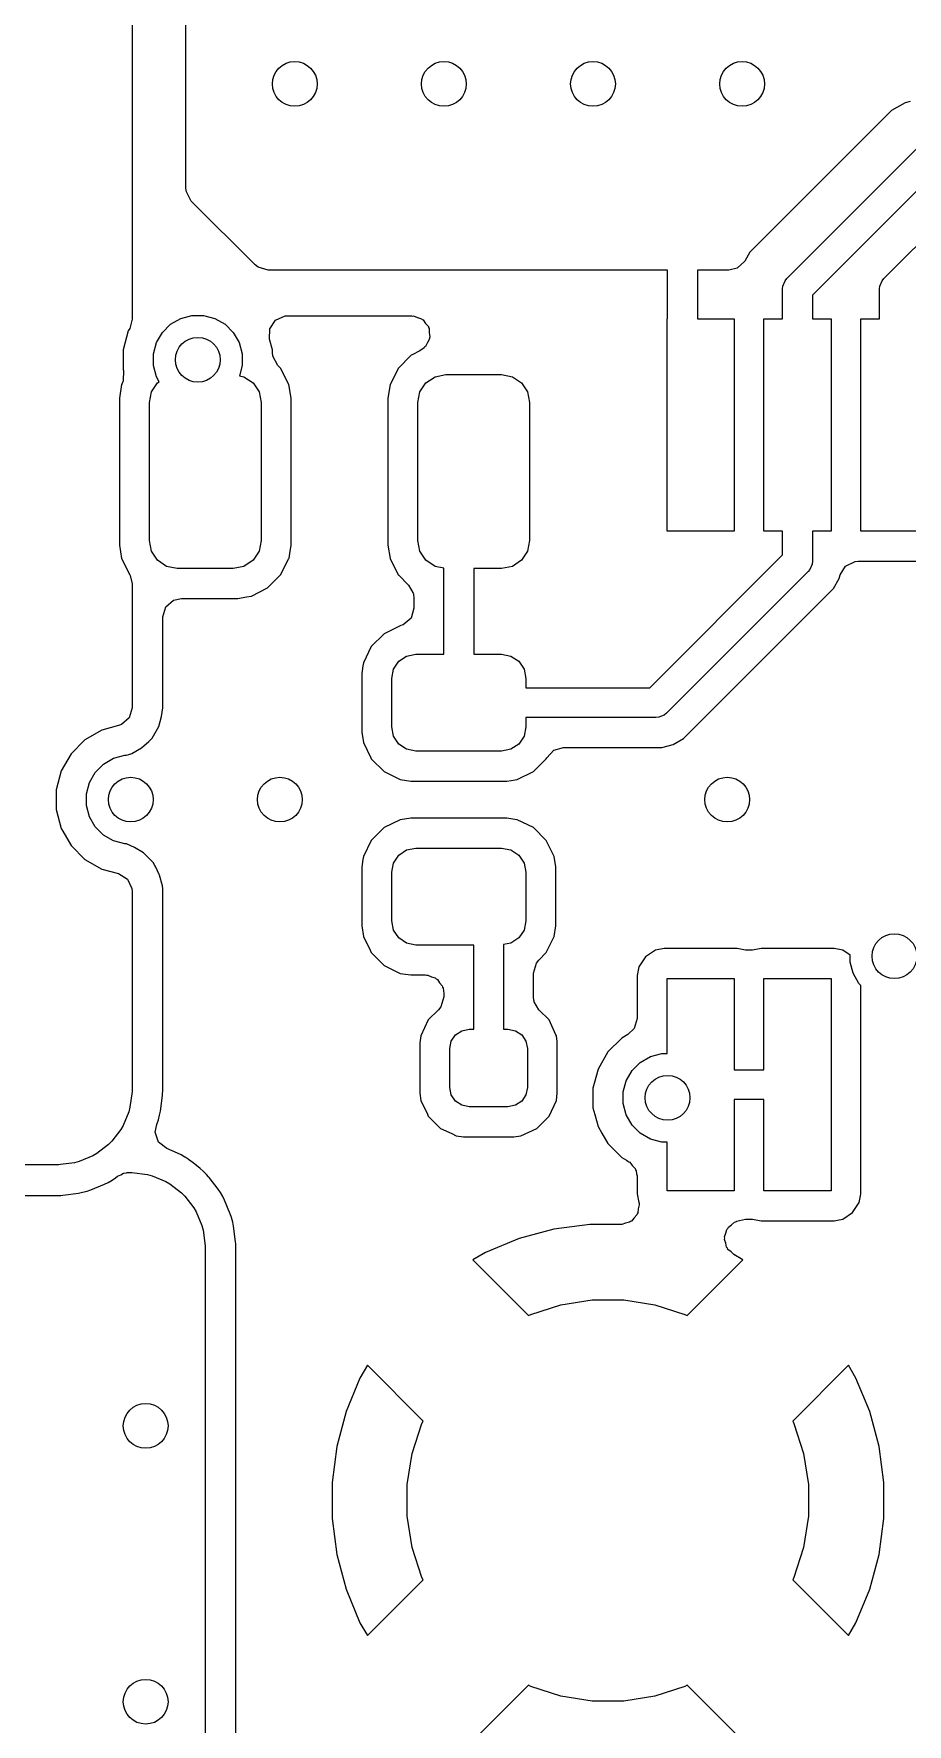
# Model space of a CAD drawing. Extents: x 2.65 to 6.49, y -4.64 to -1.62.
# Drawn here: x 4.2421 to 4.4727, y -3.0315 to -2.5852 of the extents above; entities that cross this region are included whole.
import ezdxf

# ---------------------------------------------------------------- set-up
doc = ezdxf.new("R2010")
doc.units = 0
doc.header["$MEASUREMENT"] = 0
doc.layers.add('BLACK', color=7, linetype='CONTINUOUS')

msp = doc.modelspace()

# ---------------------------------------------------------------- linework, layer by layer
at = {"layer": 'BLACK', "linetype": 'CONTINUOUS'}
for p, q in [((4.28228, -2.62593), (4.28228, -2.23183)), ((4.26811, -2.38418), (4.26811, -2.66055)), ((4.46855, -2.60549), (4.43115, -2.6429)), ((4.47215, -2.60342), (4.46855, -2.60549)), ((4.47349, -2.60306), (4.47215, -2.60342)), ((4.44098, -2.64979), (4.47545, -2.61533)), ((4.47987, -2.62205), (4.4477, -2.65421)), ((4.2824, -2.62697), (4.28228, -2.62593)), ((4.28371, -2.62938), (4.2824, -2.62697)), ((4.46657, -2.64979), (4.48817, -2.6282)), ((4.30054, -2.64621), (4.28371, -2.62938)), ((4.30135, -2.64686), (4.30054, -2.64621)), ((4.42982, -2.6452), (4.42783, -2.6471)), ((4.43115, -2.6429), (4.42982, -2.6452)), ((4.43115, -2.6429), (4.43115, -2.6429)), ((4.30399, -2.64764), (4.30135, -2.64686)), ((4.40945, -2.64764), (4.30399, -2.64764)), ((4.40945, -2.66045), (4.40945, -2.64764)), ((4.42559, -2.64764), (4.41732, -2.64764)), ((4.41732, -2.64764), (4.41732, -2.66045)), ((4.42783, -2.6471), (4.42559, -2.64764)), ((4.43991, -2.65181), (4.44049, -2.65039)), ((4.44049, -2.65039), (4.44098, -2.64979)), ((4.4655, -2.65181), (4.46608, -2.65039)), ((4.46608, -2.65039), (4.46657, -2.64979)), ((4.46608, -2.65039), (4.46608, -2.65039)), ((4.43983, -2.65258), (4.43991, -2.65181)), ((4.43983, -2.66045), (4.43983, -2.65258)), ((4.4477, -2.65421), (4.4477, -2.66045)), ((4.46542, -2.65258), (4.4655, -2.65181)), ((4.46542, -2.66045), (4.46542, -2.65258)), ((4.28091, -2.66035), (4.28389, -2.65955)), ((4.28389, -2.65955), (4.28697, -2.65955)), ((4.28697, -2.65955), (4.28995, -2.66035)), ((4.30598, -2.66078), (4.30851, -2.6597)), ((4.30851, -2.6597), (4.30909, -2.65967)), ((4.30909, -2.65967), (4.34187, -2.65967)), ((4.34187, -2.65967), (4.34211, -2.65974)), ((4.34211, -2.65974), (4.34236, -2.65969)), ((4.34236, -2.65969), (4.34342, -2.66012)), ((4.26707, -2.66365), (4.26573, -2.66867)), ((4.26746, -2.66299), (4.26707, -2.66365)), ((4.26811, -2.66055), (4.26746, -2.66299)), ((4.27452, -2.66674), (4.27606, -2.66407)), ((4.27606, -2.66407), (4.27824, -2.66189)), ((4.27824, -2.66189), (4.28091, -2.66035)), ((4.28995, -2.66035), (4.29262, -2.66189)), ((4.29262, -2.66189), (4.2948, -2.66407)), ((4.2948, -2.66407), (4.29635, -2.66674)), ((4.30437, -2.66581), (4.30444, -2.66306)), ((4.30444, -2.66306), (4.30598, -2.66078)), ((4.34342, -2.66012), (4.34451, -2.66044)), ((4.34451, -2.66044), (4.34468, -2.66063)), ((4.34468, -2.66063), (4.34491, -2.66072)), ((4.34491, -2.66072), (4.34557, -2.66166)), ((4.34557, -2.66166), (4.34631, -2.66252)), ((4.34631, -2.66252), (4.34635, -2.66277)), ((4.34635, -2.66277), (4.34649, -2.66297)), ((4.34649, -2.66297), (4.34654, -2.66411)), ((4.34654, -2.66411), (4.34671, -2.66524)), ((4.40932, -2.71656), (4.40932, -2.66045)), ((4.40932, -2.66045), (4.40945, -2.66045)), ((4.41732, -2.66045), (4.42703, -2.66045)), ((4.42703, -2.66045), (4.42703, -2.71656)), ((4.43491, -2.71656), (4.43491, -2.66045)), ((4.43491, -2.66045), (4.43983, -2.66045)), ((4.4477, -2.66045), (4.45262, -2.66045)), ((4.45262, -2.66045), (4.45262, -2.71656)), ((4.4605, -2.71656), (4.4605, -2.66045)), ((4.4605, -2.66045), (4.46542, -2.66045)), ((4.26573, -2.66867), (4.26573, -2.67385)), ((4.27372, -2.66972), (4.27452, -2.66674)), ((4.29635, -2.66674), (4.29714, -2.66972)), ((4.30514, -2.66867), (4.30437, -2.66581)), ((4.30514, -2.66931), (4.30514, -2.66867)), ((4.30514, -2.66867), (4.30514, -2.66867)), ((4.34409, -2.6689), (4.34198, -2.66997)), ((4.34523, -2.6681), (4.34409, -2.6689)), ((4.34532, -2.66793), (4.34523, -2.6681)), ((4.34556, -2.66774), (4.34532, -2.66793)), ((4.34604, -2.66671), (4.34556, -2.66774)), ((4.34661, -2.66572), (4.34604, -2.66671)), ((4.34671, -2.66524), (4.3466, -2.66547)), ((4.3466, -2.66547), (4.34661, -2.66572)), ((4.27372, -2.6728), (4.27372, -2.66972)), ((4.27452, -2.67578), (4.27372, -2.6728)), ((4.29714, -2.6728), (4.29641, -2.67552)), ((4.29714, -2.66972), (4.29714, -2.6728)), ((4.30525, -2.67035), (4.30514, -2.66931)), ((4.30657, -2.67276), (4.30525, -2.67035)), ((4.3073, -2.67349), (4.30657, -2.67276)), ((4.34179, -2.67007), (4.33837, -2.67349)), ((4.3418, -2.67007), (4.34179, -2.67007)), ((4.34198, -2.66997), (4.3418, -2.67007)), ((4.26531, -2.6778), (4.26474, -2.68138)), ((4.26543, -2.67757), (4.26531, -2.6778)), ((4.26531, -2.6778), (4.26531, -2.6778)), ((4.26573, -2.67684), (4.26543, -2.67757)), ((4.26573, -2.67385), (4.26579, -2.67409)), ((4.26579, -2.67409), (4.26573, -2.67684)), ((4.2732, -2.67975), (4.2748, -2.67736)), ((4.27526, -2.67705), (4.27452, -2.67578)), ((4.2748, -2.67736), (4.27526, -2.67705)), ((4.29641, -2.67552), (4.29761, -2.67576)), ((4.29761, -2.67576), (4.3, -2.67736)), ((4.3, -2.67736), (4.3016, -2.67975)), ((4.30949, -2.6778), (4.3073, -2.67349)), ((4.3073, -2.67349), (4.3073, -2.67349)), ((4.3073, -2.67349), (4.3073, -2.67349)), ((4.31006, -2.68138), (4.30949, -2.6778)), ((4.30949, -2.6778), (4.30949, -2.6778)), ((4.30949, -2.6778), (4.30949, -2.6778)), ((4.30949, -2.6778), (4.30949, -2.6778)), ((4.33618, -2.6778), (4.33561, -2.68138)), ((4.33837, -2.67349), (4.33618, -2.6778)), ((4.33837, -2.67349), (4.33837, -2.67349)), ((4.34407, -2.67975), (4.34567, -2.67736)), ((4.34567, -2.67736), (4.34806, -2.67576)), ((4.34806, -2.67576), (4.35089, -2.6752)), ((4.35089, -2.6752), (4.36565, -2.6752)), ((4.36565, -2.6752), (4.36847, -2.67576)), ((4.36847, -2.67576), (4.37087, -2.67736)), ((4.37087, -2.67736), (4.37247, -2.67975)), ((4.26474, -2.68138), (4.26474, -2.7202)), ((4.27264, -2.68258), (4.2732, -2.67975)), ((4.3016, -2.67975), (4.30217, -2.68258)), ((4.31006, -2.7202), (4.31006, -2.68138)), ((4.31006, -2.68138), (4.31006, -2.68138)), ((4.31006, -2.68138), (4.31006, -2.68138)), ((4.33561, -2.68138), (4.33561, -2.7202)), ((4.3435, -2.68258), (4.34407, -2.67975)), ((4.37247, -2.67975), (4.37303, -2.68258)), ((4.27264, -2.719), (4.27264, -2.68258)), ((4.30217, -2.68258), (4.30217, -2.719)), ((4.3435, -2.719), (4.3435, -2.68258)), ((4.37303, -2.68258), (4.37303, -2.719)), ((4.42703, -2.71656), (4.40932, -2.71656)), ((4.43983, -2.71656), (4.43491, -2.71656)), ((4.43983, -2.7228), (4.43983, -2.71656)), ((4.45262, -2.71656), (4.4477, -2.71656)), ((4.4477, -2.71656), (4.4477, -2.72443)), ((4.47822, -2.71656), (4.4605, -2.71656)), ((4.26474, -2.7202), (4.26531, -2.72378)), ((4.2732, -2.72182), (4.27264, -2.719)), ((4.2748, -2.72422), (4.2732, -2.72182)), ((4.3016, -2.72182), (4.3, -2.72422)), ((4.30217, -2.719), (4.3016, -2.72182)), ((4.30951, -2.72369), (4.30971, -2.72242)), ((4.30971, -2.72242), (4.31006, -2.7202)), ((4.33561, -2.7202), (4.33618, -2.72378)), ((4.34407, -2.72182), (4.3435, -2.719)), ((4.34567, -2.72422), (4.34407, -2.72182)), ((4.37247, -2.72182), (4.37087, -2.72422)), ((4.37303, -2.719), (4.37247, -2.72182)), ((4.26531, -2.72378), (4.26531, -2.72378)), ((4.26531, -2.72378), (4.26531, -2.72378)), ((4.26531, -2.72378), (4.26531, -2.72378)), ((4.26531, -2.72378), (4.26751, -2.72809)), ((4.27719, -2.72582), (4.2748, -2.72422)), ((4.28002, -2.72638), (4.27719, -2.72582)), ((4.29478, -2.72638), (4.28002, -2.72638)), ((4.29761, -2.72582), (4.29478, -2.72638)), ((4.3, -2.72422), (4.29761, -2.72582)), ((4.3073, -2.72809), (4.30949, -2.72378)), ((4.30949, -2.72378), (4.30951, -2.72369)), ((4.33618, -2.72378), (4.33618, -2.72378)), ((4.33618, -2.72378), (4.33618, -2.72378)), ((4.33618, -2.72378), (4.33618, -2.72378)), ((4.33618, -2.72378), (4.33836, -2.72807)), ((4.34806, -2.72582), (4.34567, -2.72422)), ((4.35039, -2.72628), (4.34806, -2.72582)), ((4.35039, -2.74902), (4.35039, -2.72628)), ((4.36565, -2.72638), (4.35827, -2.72638)), ((4.35827, -2.72638), (4.35827, -2.74902)), ((4.36847, -2.72582), (4.36565, -2.72638)), ((4.37087, -2.72422), (4.36847, -2.72582)), ((4.40475, -2.75787), (4.43983, -2.7228)), ((4.44704, -2.72662), (4.44655, -2.72721)), ((4.44763, -2.7252), (4.44704, -2.72662)), ((4.4477, -2.72443), (4.44763, -2.7252)), ((4.45504, -2.72807), (4.45647, -2.72572)), ((4.45647, -2.72572), (4.45895, -2.72452)), ((4.45895, -2.72452), (4.45976, -2.72445)), ((4.45976, -2.72445), (4.47899, -2.72445)), ((4.26751, -2.72809), (4.26751, -2.72809)), ((4.26751, -2.72809), (4.26758, -2.72823)), ((4.26758, -2.72823), (4.26811, -2.73044)), ((4.26811, -2.73044), (4.26811, -2.76315)), ((4.30387, -2.73151), (4.3073, -2.72809)), ((4.33836, -2.72807), (4.33837, -2.72809)), ((4.33837, -2.72809), (4.33837, -2.72809)), ((4.33837, -2.72809), (4.34107, -2.73078)), ((4.34107, -2.73078), (4.34165, -2.73184)), ((4.44655, -2.72721), (4.40917, -2.76459)), ((4.45323, -2.73169), (4.45479, -2.729)), ((4.45479, -2.729), (4.45504, -2.72807)), ((4.27698, -2.73651), (4.27905, -2.73471)), ((4.27905, -2.73471), (4.28108, -2.73427)), ((4.28108, -2.73427), (4.29599, -2.73427)), ((4.29599, -2.73427), (4.29831, -2.7339)), ((4.29599, -2.73427), (4.29599, -2.73427)), ((4.29599, -2.73427), (4.29599, -2.73427)), ((4.29831, -2.7339), (4.29956, -2.73371)), ((4.29956, -2.73371), (4.30387, -2.73151)), ((4.29956, -2.73371), (4.29956, -2.73371)), ((4.29956, -2.73371), (4.29956, -2.73371)), ((4.29956, -2.73371), (4.29956, -2.73371)), ((4.34165, -2.73184), (4.3423, -2.73286)), ((4.3423, -2.73286), (4.34234, -2.7331)), ((4.34234, -2.7331), (4.34239, -2.7332)), ((4.34239, -2.7332), (4.3425, -2.73424)), ((4.3425, -2.73424), (4.3425, -2.73681)), ((4.41585, -2.76908), (4.45323, -2.73169)), ((4.2762, -2.73915), (4.27698, -2.73651)), ((4.2762, -2.76315), (4.2762, -2.73915)), ((4.34173, -2.73945), (4.33965, -2.74125)), ((4.3425, -2.73681), (4.34173, -2.73945)), ((4.33459, -2.74362), (4.33122, -2.74699)), ((4.33888, -2.74153), (4.33459, -2.74362)), ((4.33906, -2.74147), (4.33888, -2.74153)), ((4.33965, -2.74125), (4.33906, -2.74147)), ((4.33122, -2.74699), (4.32913, -2.75128)), ((4.34056, -2.7495), (4.34301, -2.74902)), ((4.34301, -2.74902), (4.35039, -2.74902)), ((4.35827, -2.74902), (4.36565, -2.74902)), ((4.36565, -2.74902), (4.3681, -2.7495)), ((4.32901, -2.75208), (4.32872, -2.75406)), ((4.32913, -2.75128), (4.32901, -2.75208)), ((4.33661, -2.75541), (4.3371, -2.75297)), ((4.3371, -2.75297), (4.33849, -2.75089)), ((4.33849, -2.75089), (4.34056, -2.7495)), ((4.3681, -2.7495), (4.37017, -2.75089)), ((4.37017, -2.75089), (4.37156, -2.75297)), ((4.37156, -2.75297), (4.37205, -2.75541)), ((4.32872, -2.75406), (4.32872, -2.75406)), ((4.32872, -2.75406), (4.32872, -2.75406)), ((4.32872, -2.75406), (4.32872, -2.76956)), ((4.33661, -2.76821), (4.33661, -2.75541)), ((4.37205, -2.75541), (4.37205, -2.75787)), ((4.37205, -2.75787), (4.40475, -2.75787)), ((4.26734, -2.76579), (4.26526, -2.76759)), ((4.26811, -2.76315), (4.26734, -2.76579)), ((4.2751, -2.76807), (4.27587, -2.76543)), ((4.27587, -2.76543), (4.2762, -2.76315)), ((4.40638, -2.76575), (4.37205, -2.76575)), ((4.37205, -2.76575), (4.37205, -2.76821)), ((4.40715, -2.76567), (4.40638, -2.76575)), ((4.40857, -2.76508), (4.40715, -2.76567)), ((4.40917, -2.76459), (4.40857, -2.76508)), ((4.25562, -2.77163), (4.25195, -2.7753)), ((4.26011, -2.76904), (4.25562, -2.77163)), ((4.25562, -2.77163), (4.25562, -2.77163)), ((4.26449, -2.76787), (4.26011, -2.76904)), ((4.26011, -2.76904), (4.26011, -2.76904)), ((4.26011, -2.76904), (4.26011, -2.76904)), ((4.26526, -2.76759), (4.26449, -2.76787)), ((4.27263, -2.7719), (4.27334, -2.77121)), ((4.27334, -2.77121), (4.2751, -2.76807)), ((4.32872, -2.76956), (4.32913, -2.77234)), ((4.3371, -2.77066), (4.33661, -2.76821)), ((4.33849, -2.77273), (4.3371, -2.77066)), ((4.37156, -2.77066), (4.37017, -2.77273)), ((4.37205, -2.76821), (4.37156, -2.77066)), ((4.41095, -2.77284), (4.41365, -2.77128)), ((4.41365, -2.77128), (4.41585, -2.76908)), ((4.25195, -2.7753), (4.24935, -2.7798)), ((4.25195, -2.7753), (4.25195, -2.7753)), ((4.2632, -2.77649), (4.26617, -2.77569)), ((4.26617, -2.77569), (4.26654, -2.77569)), ((4.26654, -2.77569), (4.26659, -2.77568)), ((4.26659, -2.77568), (4.26723, -2.77548)), ((4.26723, -2.77548), (4.26799, -2.7752)), ((4.26799, -2.7752), (4.27055, -2.77371)), ((4.27055, -2.77371), (4.2725, -2.77202)), ((4.27055, -2.77371), (4.27055, -2.77371)), ((4.27055, -2.77371), (4.27055, -2.77371)), ((4.2725, -2.77202), (4.27263, -2.7719)), ((4.32913, -2.77234), (4.32913, -2.77234)), ((4.32913, -2.77234), (4.32913, -2.77234)), ((4.32913, -2.77234), (4.33108, -2.77633)), ((4.34056, -2.77412), (4.33849, -2.77273)), ((4.34301, -2.77461), (4.34056, -2.77412)), ((4.36565, -2.77461), (4.34301, -2.77461)), ((4.3681, -2.77412), (4.36565, -2.77461)), ((4.37017, -2.77273), (4.3681, -2.77412)), ((4.37756, -2.77638), (4.37942, -2.77435)), ((4.37942, -2.77435), (4.38195, -2.77364)), ((4.38195, -2.77364), (4.40794, -2.77364)), ((4.40794, -2.77364), (4.41095, -2.77284)), ((4.40794, -2.77364), (4.40794, -2.77364)), ((4.24935, -2.7798), (4.24801, -2.78481)), ((4.2568, -2.78288), (4.25835, -2.78021)), ((4.25835, -2.78021), (4.26053, -2.77803)), ((4.26053, -2.77803), (4.2632, -2.77649)), ((4.33108, -2.77633), (4.33122, -2.77663)), ((4.33122, -2.77663), (4.33459, -2.78)), ((4.33459, -2.78), (4.33888, -2.7821)), ((4.36978, -2.7821), (4.37407, -2.78)), ((4.37407, -2.78), (4.37567, -2.7784)), ((4.37567, -2.7784), (4.37744, -2.77663)), ((4.37744, -2.77663), (4.37756, -2.77638)), ((4.37744, -2.77663), (4.37744, -2.77663)), ((4.37744, -2.77663), (4.37744, -2.77663)), ((4.24801, -2.78481), (4.24801, -2.79)), ((4.25601, -2.78586), (4.2568, -2.78288)), ((4.33888, -2.7821), (4.33888, -2.7821)), ((4.33888, -2.7821), (4.33888, -2.7821)), ((4.33888, -2.7821), (4.34166, -2.7825)), ((4.34166, -2.7825), (4.36701, -2.7825)), ((4.36701, -2.7825), (4.36812, -2.78234)), ((4.36701, -2.7825), (4.36701, -2.7825)), ((4.36812, -2.78234), (4.36978, -2.7821)), ((4.25601, -2.78894), (4.25601, -2.78586)), ((4.2568, -2.79192), (4.25601, -2.78894)), ((4.24801, -2.79), (4.24935, -2.79501)), ((4.25835, -2.79459), (4.2568, -2.79192)), ((4.33888, -2.79271), (4.33459, -2.7948)), ((4.34166, -2.7923), (4.33888, -2.79271)), ((4.36701, -2.7923), (4.34166, -2.7923)), ((4.36909, -2.79261), (4.36701, -2.7923)), ((4.36701, -2.7923), (4.36701, -2.7923)), ((4.36978, -2.79271), (4.36909, -2.79261)), ((4.37407, -2.7948), (4.36978, -2.79271)), ((4.24935, -2.79501), (4.24975, -2.79569)), ((4.24975, -2.79569), (4.25195, -2.7995)), ((4.26053, -2.79677), (4.25835, -2.79459)), ((4.2632, -2.79831), (4.26053, -2.79677)), ((4.26617, -2.79911), (4.2632, -2.79831)), ((4.33122, -2.79818), (4.32913, -2.80246)), ((4.33459, -2.7948), (4.33122, -2.79818)), ((4.37744, -2.79818), (4.37407, -2.7948)), ((4.37954, -2.80246), (4.37744, -2.79818)), ((4.37744, -2.79818), (4.37744, -2.79818)), ((4.37744, -2.79818), (4.37744, -2.79818)), ((4.25195, -2.7995), (4.25562, -2.80317)), ((4.26655, -2.79911), (4.26617, -2.79911)), ((4.26659, -2.79912), (4.26655, -2.79911)), ((4.2687, -2.80003), (4.26659, -2.79912)), ((4.26659, -2.79912), (4.26659, -2.79912)), ((4.27105, -2.80146), (4.2687, -2.80003)), ((4.2687, -2.80003), (4.2687, -2.80003)), ((4.27363, -2.80397), (4.27105, -2.80146)), ((4.27105, -2.80146), (4.27105, -2.80146)), ((4.32913, -2.80246), (4.32901, -2.80323)), ((4.3371, -2.80415), (4.33849, -2.80207)), ((4.33849, -2.80207), (4.34056, -2.80068)), ((4.34056, -2.80068), (4.34301, -2.8002)), ((4.34301, -2.8002), (4.36565, -2.8002)), ((4.36565, -2.8002), (4.3681, -2.80068)), ((4.3681, -2.80068), (4.37017, -2.80207)), ((4.37017, -2.80207), (4.37156, -2.80415)), ((4.37993, -2.80516), (4.37954, -2.80246)), ((4.37954, -2.80246), (4.37954, -2.80246)), ((4.25562, -2.80317), (4.26011, -2.80576)), ((4.26011, -2.80576), (4.26449, -2.80694)), ((4.26449, -2.80694), (4.26684, -2.80837)), ((4.27412, -2.80483), (4.27363, -2.80397)), ((4.27363, -2.80397), (4.27363, -2.80397)), ((4.27431, -2.80524), (4.27412, -2.80483)), ((4.27412, -2.80483), (4.27412, -2.80483)), ((4.27526, -2.80719), (4.27431, -2.80524)), ((4.27532, -2.80731), (4.27526, -2.80719)), ((4.27526, -2.80719), (4.27526, -2.80719)), ((4.27611, -2.81017), (4.27532, -2.80731)), ((4.32901, -2.80323), (4.32872, -2.80524)), ((4.32872, -2.80524), (4.32872, -2.80524)), ((4.32872, -2.80524), (4.32872, -2.82075)), ((4.32872, -2.80524), (4.32872, -2.80524)), ((4.33661, -2.80659), (4.3371, -2.80415)), ((4.33661, -2.81939), (4.33661, -2.80659)), ((4.37156, -2.80415), (4.37205, -2.80659)), ((4.37205, -2.80659), (4.37205, -2.81939)), ((4.37994, -2.80524), (4.37993, -2.80516)), ((4.37994, -2.82075), (4.37994, -2.80524)), ((4.26684, -2.80837), (4.26804, -2.81084)), ((4.26804, -2.81084), (4.26811, -2.81165)), ((4.26811, -2.81165), (4.26811, -2.86385)), ((4.27617, -2.81098), (4.27611, -2.81017)), ((4.27618, -2.81119), (4.27617, -2.81098)), ((4.2762, -2.81156), (4.27618, -2.81119)), ((4.2762, -2.81165), (4.2762, -2.81156)), ((4.2762, -2.86385), (4.2762, -2.81165)), ((4.3371, -2.82184), (4.33661, -2.81939)), ((4.37205, -2.81939), (4.37156, -2.82184)), ((4.32872, -2.82075), (4.32913, -2.82352)), ((4.32913, -2.82352), (4.32913, -2.82352)), ((4.32913, -2.82352), (4.32913, -2.82352)), ((4.32913, -2.82352), (4.33091, -2.82717)), ((4.33849, -2.82391), (4.3371, -2.82184)), ((4.34056, -2.8253), (4.33849, -2.82391)), ((4.37017, -2.82391), (4.3681, -2.8253)), ((4.37156, -2.82184), (4.37017, -2.82391)), ((4.37744, -2.82781), (4.37954, -2.82352)), ((4.37954, -2.82352), (4.37994, -2.82075)), ((4.33091, -2.82717), (4.33122, -2.82781)), ((4.33122, -2.82781), (4.33459, -2.83118)), ((4.34301, -2.82579), (4.34056, -2.8253)), ((4.35827, -2.82579), (4.34301, -2.82579)), ((4.35827, -2.84803), (4.35827, -2.82579)), ((4.3681, -2.8253), (4.36614, -2.82569)), ((4.36614, -2.82569), (4.36614, -2.84803)), ((4.37547, -2.82978), (4.37744, -2.82781)), ((4.37744, -2.82781), (4.37744, -2.82781)), ((4.40363, -2.82893), (4.40188, -2.83155)), ((4.40624, -2.82719), (4.40363, -2.82893)), ((4.40854, -2.82673), (4.40624, -2.82719)), ((4.40624, -2.82719), (4.40624, -2.82719)), ((4.42781, -2.82673), (4.40854, -2.82673)), ((4.40854, -2.82673), (4.40854, -2.82673)), ((4.43002, -2.82717), (4.42781, -2.82673)), ((4.43192, -2.82717), (4.43002, -2.82717)), ((4.43413, -2.82673), (4.43192, -2.82717)), ((4.4534, -2.82673), (4.43413, -2.82673)), ((4.4557, -2.82719), (4.4534, -2.82673)), ((4.4534, -2.82673), (4.4534, -2.82673)), ((4.45765, -2.82849), (4.4557, -2.82719)), ((4.4557, -2.82719), (4.4557, -2.82719)), ((4.45765, -2.83028), (4.45765, -2.82849)), ((4.33459, -2.83118), (4.33888, -2.83328)), ((4.33888, -2.83328), (4.33888, -2.83328)), ((4.33888, -2.83328), (4.33888, -2.83328)), ((4.33888, -2.83328), (4.34166, -2.83368)), ((4.34166, -2.83368), (4.34549, -2.83368)), ((4.34549, -2.83368), (4.34583, -2.83378)), ((4.34583, -2.83378), (4.34619, -2.83373)), ((4.34619, -2.83373), (4.34713, -2.83416)), ((4.37404, -2.83324), (4.37481, -2.8306)), ((4.37404, -2.83944), (4.37404, -2.83324)), ((4.37481, -2.8306), (4.37547, -2.82978)), ((4.40188, -2.83155), (4.40142, -2.83385)), ((4.40142, -2.83385), (4.40142, -2.8452)), ((4.40188, -2.83155), (4.40188, -2.83155)), ((4.45845, -2.83326), (4.45765, -2.83028)), ((4.45999, -2.83593), (4.45845, -2.83326)), ((4.34713, -2.83416), (4.34813, -2.83446)), ((4.34813, -2.83446), (4.34836, -2.83473)), ((4.34836, -2.83473), (4.34869, -2.83487)), ((4.34869, -2.83487), (4.34925, -2.83575)), ((4.34925, -2.83575), (4.34993, -2.83653)), ((4.34993, -2.83653), (4.35002, -2.83695)), ((4.35002, -2.83695), (4.35018, -2.83719)), ((4.35018, -2.83719), (4.35037, -2.83856)), ((4.35037, -2.83856), (4.35037, -2.83944)), ((4.40932, -2.85443), (4.40932, -2.83463)), ((4.40932, -2.83463), (4.42703, -2.83463)), ((4.42703, -2.83463), (4.42703, -2.85874)), ((4.43491, -2.85874), (4.43491, -2.83463)), ((4.43491, -2.83463), (4.45262, -2.83463)), ((4.45262, -2.83463), (4.45262, -2.89073)), ((4.4605, -2.83644), (4.45999, -2.83593)), ((4.4605, -2.89073), (4.4605, -2.83644)), ((4.34894, -2.84289), (4.34626, -2.84557)), ((4.3496, -2.84208), (4.34894, -2.84289)), ((4.35037, -2.83944), (4.3496, -2.84208)), ((4.37415, -2.84048), (4.37404, -2.83944)), ((4.3742, -2.84057), (4.37415, -2.84048)), ((4.37423, -2.84081), (4.3742, -2.84057)), ((4.37489, -2.84183), (4.37423, -2.84081)), ((4.37547, -2.84289), (4.37489, -2.84183)), ((4.37815, -2.84557), (4.37547, -2.84289)), ((4.34626, -2.84557), (4.34432, -2.84973)), ((4.37997, -2.84947), (4.37815, -2.84557)), ((4.40142, -2.8452), (4.40065, -2.84784)), ((4.34432, -2.84973), (4.34407, -2.85163)), ((4.34407, -2.85163), (4.34407, -2.86491)), ((4.34432, -2.84973), (4.34432, -2.84973)), ((4.35197, -2.85315), (4.35236, -2.85119)), ((4.35236, -2.85119), (4.35347, -2.84953)), ((4.35347, -2.84953), (4.35513, -2.84842)), ((4.35513, -2.84842), (4.35709, -2.84803)), ((4.35709, -2.84803), (4.35827, -2.84803)), ((4.36614, -2.84803), (4.36732, -2.84803)), ((4.36732, -2.84803), (4.36928, -2.84842)), ((4.36928, -2.84842), (4.37094, -2.84953)), ((4.37094, -2.84953), (4.37205, -2.85119)), ((4.37205, -2.85119), (4.37244, -2.85315)), ((4.38009, -2.84973), (4.37997, -2.84947)), ((4.38029, -2.85128), (4.38009, -2.84973)), ((4.38009, -2.84973), (4.38009, -2.84973)), ((4.38033, -2.85163), (4.38029, -2.85128)), ((4.38033, -2.86491), (4.38033, -2.85163)), ((4.39735, -2.85037), (4.39368, -2.85404)), ((4.39898, -2.84943), (4.39735, -2.85037)), ((4.39735, -2.85037), (4.39735, -2.85037)), ((4.40065, -2.84784), (4.39898, -2.84943)), ((4.35197, -2.86339), (4.35197, -2.85315)), ((4.37244, -2.85315), (4.37244, -2.86339)), ((4.39368, -2.85404), (4.39109, -2.85854)), ((4.39368, -2.85404), (4.39368, -2.85404)), ((4.40226, -2.85677), (4.40493, -2.85523)), ((4.40493, -2.85523), (4.40791, -2.85443)), ((4.40791, -2.85443), (4.40932, -2.85443)), ((4.39109, -2.85854), (4.39006, -2.86236)), ((4.39854, -2.86162), (4.40008, -2.85895)), ((4.40008, -2.85895), (4.40226, -2.85677)), ((4.42703, -2.85874), (4.43491, -2.85874)), ((4.26807, -2.86449), (4.26752, -2.86863)), ((4.26811, -2.86385), (4.26807, -2.86449)), ((4.27609, -2.86555), (4.27614, -2.86502)), ((4.27614, -2.86502), (4.27618, -2.86438)), ((4.27618, -2.86438), (4.2762, -2.86385)), ((4.34407, -2.86491), (4.34432, -2.86681)), ((4.35236, -2.86534), (4.35197, -2.86339)), ((4.35347, -2.867), (4.35236, -2.86534)), ((4.37205, -2.86534), (4.37094, -2.867)), ((4.37244, -2.86339), (4.37205, -2.86534)), ((4.38009, -2.86681), (4.38033, -2.86491)), ((4.39006, -2.86236), (4.38974, -2.86355)), ((4.38974, -2.86355), (4.38974, -2.86874)), ((4.39006, -2.86236), (4.39006, -2.86236)), ((4.39774, -2.8646), (4.39854, -2.86162)), ((4.39774, -2.86768), (4.39774, -2.8646)), ((4.26752, -2.86863), (4.26719, -2.86986)), ((4.27534, -2.87072), (4.27554, -2.86969)), ((4.27554, -2.86969), (4.27609, -2.86555)), ((4.34432, -2.86681), (4.34432, -2.86681)), ((4.34432, -2.86681), (4.34604, -2.87048)), ((4.35513, -2.86811), (4.35347, -2.867)), ((4.35709, -2.8685), (4.35513, -2.86811)), ((4.36732, -2.8685), (4.35709, -2.8685)), ((4.36928, -2.86811), (4.36732, -2.8685)), ((4.37094, -2.867), (4.36928, -2.86811)), ((4.37815, -2.87096), (4.38009, -2.86681)), ((4.38974, -2.86874), (4.39023, -2.87054)), ((4.39854, -2.87066), (4.39774, -2.86768)), ((4.43491, -2.86661), (4.42703, -2.86661)), ((4.42703, -2.86661), (4.42703, -2.89073)), ((4.43491, -2.89073), (4.43491, -2.86661)), ((4.26572, -2.87342), (4.26508, -2.87453)), ((4.26719, -2.86986), (4.26572, -2.87342)), ((4.27421, -2.87523), (4.27457, -2.87319)), ((4.27457, -2.87319), (4.27467, -2.87296)), ((4.27467, -2.87296), (4.27501, -2.87196)), ((4.27501, -2.87196), (4.27534, -2.87072)), ((4.34604, -2.87048), (4.34626, -2.87096)), ((4.34626, -2.87096), (4.34951, -2.87421)), ((4.34951, -2.87421), (4.35248, -2.8756)), ((4.37074, -2.87615), (4.3749, -2.87421)), ((4.3749, -2.87421), (4.37815, -2.87096)), ((4.39023, -2.87054), (4.39109, -2.87375)), ((4.39109, -2.87375), (4.3921, -2.8755)), ((4.40008, -2.87333), (4.39854, -2.87066)), ((4.40226, -2.87551), (4.40008, -2.87333)), ((4.26183, -2.87848), (4.25878, -2.88083)), ((4.26274, -2.87758), (4.26183, -2.87848)), ((4.26508, -2.87453), (4.26274, -2.87758)), ((4.27507, -2.87784), (4.27421, -2.87523)), ((4.27722, -2.87956), (4.27507, -2.87784)), ((4.35248, -2.8756), (4.35367, -2.87615)), ((4.35367, -2.87615), (4.35367, -2.87615)), ((4.35367, -2.87615), (4.35556, -2.8764)), ((4.35556, -2.8764), (4.35556, -2.8764)), ((4.35556, -2.8764), (4.36885, -2.8764)), ((4.36885, -2.8764), (4.37074, -2.87615)), ((4.3921, -2.8755), (4.39368, -2.87824)), ((4.39368, -2.87824), (4.39735, -2.88191)), ((4.40493, -2.87705), (4.40226, -2.87551)), ((4.40791, -2.87785), (4.40493, -2.87705)), ((4.40932, -2.87785), (4.40791, -2.87785)), ((4.40932, -2.89073), (4.40932, -2.87785)), ((4.25411, -2.88294), (4.25288, -2.88327)), ((4.25767, -2.88147), (4.25411, -2.88294)), ((4.25878, -2.88083), (4.25767, -2.88147)), ((4.28006, -2.88074), (4.27722, -2.87956)), ((4.28101, -2.88121), (4.28006, -2.88074)), ((4.28006, -2.88074), (4.28006, -2.88074)), ((4.28203, -2.8818), (4.28101, -2.88121)), ((4.28211, -2.88185), (4.28203, -2.8818)), ((4.28288, -2.88236), (4.28211, -2.88185)), ((4.28299, -2.88244), (4.28288, -2.88236)), ((4.28416, -2.88333), (4.28299, -2.88244)), ((4.39735, -2.88191), (4.3986, -2.88263)), ((4.3986, -2.88263), (4.39898, -2.88285)), ((4.39898, -2.88285), (4.39919, -2.88307)), ((4.39919, -2.88307), (4.39947, -2.88317)), ((4.39947, -2.88317), (4.40013, -2.88405)), ((4.24811, -2.88386), (4.17355, -2.88386)), ((4.24874, -2.88382), (4.24811, -2.88386)), ((4.24919, -2.88376), (4.24874, -2.88382)), ((4.25288, -2.88327), (4.24919, -2.88376)), ((4.26282, -2.88784), (4.2637, -2.88725)), ((4.2637, -2.88725), (4.26424, -2.88684)), ((4.26424, -2.88684), (4.26508, -2.88651)), ((4.26508, -2.88651), (4.26584, -2.88602)), ((4.26584, -2.88602), (4.26664, -2.88591)), ((4.26664, -2.88591), (4.26681, -2.88584)), ((4.26681, -2.88584), (4.26721, -2.88583)), ((4.26721, -2.88583), (4.2674, -2.88583)), ((4.2674, -2.88583), (4.26803, -2.88587)), ((4.26803, -2.88587), (4.27217, -2.88641)), ((4.27217, -2.88641), (4.27341, -2.88674)), ((4.27341, -2.88674), (4.27697, -2.88822)), ((4.28605, -2.88478), (4.28416, -2.88333)), ((4.28685, -2.88548), (4.28605, -2.88478)), ((4.28605, -2.88478), (4.28605, -2.88478)), ((4.28605, -2.88478), (4.28605, -2.88478)), ((4.28775, -2.88638), (4.28685, -2.88548)), ((4.28685, -2.88548), (4.28685, -2.88548)), ((4.28829, -2.887), (4.28775, -2.88638)), ((4.28775, -2.88638), (4.28775, -2.88638)), ((4.28845, -2.88718), (4.28829, -2.887)), ((4.29079, -2.89023), (4.28845, -2.88718)), ((4.40013, -2.88405), (4.40088, -2.88484)), ((4.40088, -2.88484), (4.40098, -2.88519)), ((4.40098, -2.88519), (4.40112, -2.88538)), ((4.40112, -2.88538), (4.40127, -2.88623)), ((4.40127, -2.88623), (4.40141, -2.88673)), ((4.40141, -2.88673), (4.40142, -2.88691)), ((4.40142, -2.88691), (4.40142, -2.89151)), ((4.17355, -2.89195), (4.2481, -2.89195)), ((4.2481, -2.89195), (4.24811, -2.89195)), ((4.24811, -2.89195), (4.24863, -2.89193)), ((4.24863, -2.89193), (4.24927, -2.89189)), ((4.24927, -2.89189), (4.2498, -2.89184)), ((4.2498, -2.89184), (4.25394, -2.89129)), ((4.25394, -2.89129), (4.25498, -2.89109)), ((4.25498, -2.89109), (4.25621, -2.89076)), ((4.25621, -2.89076), (4.25721, -2.89042)), ((4.25721, -2.89042), (4.26077, -2.88894)), ((4.26077, -2.88894), (4.26172, -2.88847)), ((4.26172, -2.88847), (4.26282, -2.88784)), ((4.27697, -2.88822), (4.27807, -2.88886)), ((4.27807, -2.88886), (4.28113, -2.8912)), ((4.28113, -2.8912), (4.28203, -2.8921)), ((4.28203, -2.8921), (4.28437, -2.89516)), ((4.29138, -2.89111), (4.29079, -2.89023)), ((4.29202, -2.89222), (4.29138, -2.89111)), ((4.40142, -2.89151), (4.40188, -2.89381)), ((4.42703, -2.89073), (4.40932, -2.89073)), ((4.45262, -2.89073), (4.43491, -2.89073)), ((4.46006, -2.89381), (4.46042, -2.892)), ((4.46042, -2.892), (4.46052, -2.89151)), ((4.46052, -2.89073), (4.4605, -2.89073)), ((4.46052, -2.89151), (4.46052, -2.89073)), ((4.28437, -2.89516), (4.28501, -2.89626)), ((4.28501, -2.89626), (4.28648, -2.89982)), ((4.29248, -2.89317), (4.29202, -2.89222)), ((4.29202, -2.89222), (4.29202, -2.89222)), ((4.29202, -2.89222), (4.29202, -2.89222)), ((4.2939, -2.89658), (4.29248, -2.89317)), ((4.29248, -2.89317), (4.29248, -2.89317)), ((4.29396, -2.89673), (4.2939, -2.89658)), ((4.40163, -2.89651), (4.40144, -2.89676)), ((4.40173, -2.89543), (4.40163, -2.89651)), ((4.40196, -2.89438), (4.40173, -2.89543)), ((4.40188, -2.89381), (4.40192, -2.89386)), ((4.40192, -2.89386), (4.40196, -2.89438)), ((4.4557, -2.89816), (4.45832, -2.89642)), ((4.45832, -2.89642), (4.46006, -2.89381)), ((4.46006, -2.89381), (4.46006, -2.89381)), ((4.46006, -2.89381), (4.46006, -2.89381)), ((4.28648, -2.89982), (4.28681, -2.90105)), ((4.28681, -2.90105), (4.28736, -2.90519)), ((4.2943, -2.89773), (4.29396, -2.89673)), ((4.29463, -2.89896), (4.2943, -2.89773)), ((4.29484, -2.9), (4.29463, -2.89896)), ((4.29538, -2.90414), (4.29484, -2.9)), ((4.37946, -2.90085), (4.37024, -2.90332)), ((4.38893, -2.89961), (4.37946, -2.90085)), ((4.39709, -2.89961), (4.38893, -2.89961)), ((4.38893, -2.89961), (4.38893, -2.89961)), ((4.39735, -2.8996), (4.39709, -2.89961)), ((4.39837, -2.89924), (4.39735, -2.8996)), ((4.39942, -2.89901), (4.39837, -2.89924)), ((4.39965, -2.89879), (4.39942, -2.89901)), ((4.39994, -2.89868), (4.39965, -2.89879)), ((4.40061, -2.89783), (4.39994, -2.89868)), ((4.40137, -2.89707), (4.40061, -2.89783)), ((4.40144, -2.89676), (4.40137, -2.89707)), ((4.42488, -2.90187), (4.42512, -2.90088)), ((4.42512, -2.90088), (4.42539, -2.90062)), ((4.42539, -2.90062), (4.42553, -2.90027)), ((4.42553, -2.90027), (4.42636, -2.89968)), ((4.42636, -2.89968), (4.4271, -2.89897)), ((4.4271, -2.89897), (4.42762, -2.89878)), ((4.42762, -2.89878), (4.42777, -2.89868)), ((4.42777, -2.89868), (4.42841, -2.8985)), ((4.42841, -2.8985), (4.43002, -2.89818)), ((4.43002, -2.89818), (4.43192, -2.89818)), ((4.43192, -2.89818), (4.43413, -2.89862)), ((4.43413, -2.89862), (4.43413, -2.89862)), ((4.43413, -2.89862), (4.4534, -2.89862)), ((4.4534, -2.89862), (4.45429, -2.89845)), ((4.4534, -2.89862), (4.4534, -2.89862)), ((4.45429, -2.89845), (4.4557, -2.89816)), ((4.4557, -2.89816), (4.4557, -2.89816)), ((4.4557, -2.89816), (4.4557, -2.89816)), ((4.28736, -2.90519), (4.2874, -2.90583)), ((4.29543, -2.90467), (4.29538, -2.90414)), ((4.29547, -2.9053), (4.29543, -2.90467)), ((4.29549, -2.90582), (4.29547, -2.9053)), ((4.37024, -2.90332), (4.36142, -2.90698)), ((4.42449, -2.90355), (4.42457, -2.90319)), ((4.42483, -2.90452), (4.42449, -2.90355)), ((4.4245, -2.90283), (4.42488, -2.90187)), ((4.42457, -2.90319), (4.4245, -2.90283)), ((4.42502, -2.90553), (4.42483, -2.90452)), ((4.42528, -2.9058), (4.42502, -2.90553)), ((4.2874, -2.90583), (4.2874, -3.10598)), ((4.29549, -2.90583), (4.29549, -2.90582)), ((4.29549, -3.05351), (4.29549, -2.90583)), ((4.36142, -2.90698), (4.35803, -2.90893)), ((4.35803, -2.90893), (4.37275, -2.92365)), ((4.36142, -2.90698), (4.36142, -2.90698)), ((4.41465, -2.92365), (4.42937, -2.90893)), ((4.4254, -2.90615), (4.42528, -2.9058)), ((4.42621, -2.90678), (4.4254, -2.90615)), ((4.42692, -2.90752), (4.42621, -2.90678)), ((4.42937, -2.90893), (4.42692, -2.90752)), ((4.37275, -2.92365), (4.37336, -2.92334)), ((4.37336, -2.92334), (4.38129, -2.92076)), ((4.38129, -2.92076), (4.38953, -2.91946)), ((4.38953, -2.91946), (4.39787, -2.91946)), ((4.39787, -2.91946), (4.40611, -2.92076)), ((4.40611, -2.92076), (4.41404, -2.92334)), ((4.41404, -2.92334), (4.41465, -2.92365)), ((4.33019, -2.93677), (4.32824, -2.94016)), ((4.34491, -2.95149), (4.33019, -2.93677)), ((4.45721, -2.93677), (4.44249, -2.95149)), ((4.45916, -2.94016), (4.45721, -2.93677)), ((4.32824, -2.94016), (4.32458, -2.94898)), ((4.32824, -2.94016), (4.32824, -2.94016)), ((4.46282, -2.94898), (4.45916, -2.94016)), ((4.45916, -2.94016), (4.45916, -2.94016)), ((4.32458, -2.94898), (4.32211, -2.9582)), ((4.46529, -2.9582), (4.46282, -2.94898)), ((4.34202, -2.96003), (4.3446, -2.9521)), ((4.3446, -2.9521), (4.34491, -2.95149)), ((4.44249, -2.95149), (4.4428, -2.9521)), ((4.4428, -2.9521), (4.44538, -2.96003)), ((4.32211, -2.9582), (4.32087, -2.96767)), ((4.46654, -2.96767), (4.46529, -2.9582)), ((4.34072, -2.96827), (4.34202, -2.96003)), ((4.44538, -2.96003), (4.44669, -2.96827)), ((4.32087, -2.96767), (4.32087, -2.96767)), ((4.32087, -2.96767), (4.32087, -2.97721)), ((4.46654, -2.97721), (4.46654, -2.96767)), ((4.46654, -2.96767), (4.46654, -2.96767)), ((4.34072, -2.97661), (4.34072, -2.96827)), ((4.44669, -2.96827), (4.44669, -2.97661)), ((4.34202, -2.98485), (4.34072, -2.97661)), ((4.44669, -2.97661), (4.44538, -2.98485)), ((4.32087, -2.97721), (4.32087, -2.97722)), ((4.32087, -2.97722), (4.32211, -2.98668)), ((4.46529, -2.98668), (4.46654, -2.97722)), ((4.46654, -2.97722), (4.46654, -2.97721)), ((4.3446, -2.99278), (4.34202, -2.98485)), ((4.44538, -2.98485), (4.4428, -2.99278)), ((4.32211, -2.98668), (4.32458, -2.9959)), ((4.46282, -2.9959), (4.46529, -2.98668)), ((4.33019, -3.00811), (4.34491, -2.99339)), ((4.34491, -2.99339), (4.3446, -2.99278)), ((4.4428, -2.99278), (4.44249, -2.99339)), ((4.44249, -2.99339), (4.45721, -3.00811)), ((4.32458, -2.9959), (4.32824, -3.00472)), ((4.45916, -3.00472), (4.46282, -2.9959)), ((4.32824, -3.00472), (4.32824, -3.00472)), ((4.32824, -3.00472), (4.33019, -3.00811)), ((4.45721, -3.00811), (4.45916, -3.00472)), ((4.45916, -3.00472), (4.45916, -3.00472)), ((4.37275, -3.02123), (4.35803, -3.03595)), ((4.37336, -3.02154), (4.37275, -3.02123)), ((4.38129, -3.02412), (4.37336, -3.02154)), ((4.41404, -3.02154), (4.40611, -3.02412)), ((4.41465, -3.02123), (4.41404, -3.02154)), ((4.42937, -3.03595), (4.41465, -3.02123)), ((4.38953, -3.02543), (4.38129, -3.02412)), ((4.39787, -3.02543), (4.38953, -3.02543)), ((4.40611, -3.02412), (4.39787, -3.02543))]:
    msp.add_line(p, q, dxfattribs=at)
at = {"layer": 'BLACK'}
for centre in [(4.31102, -2.59843), (4.35039, -2.59843), (4.38976, -2.59843), (4.42913, -2.59843), (4.28543, -2.67126), (4.26772, -2.7874), (4.30709, -2.7874), (4.4252, -2.7874), (4.46936, -2.82874), (4.40945, -2.86614), (4.27165, -2.95276), (4.27165, -3.02559)]:
    msp.add_circle(centre, 0.00591, dxfattribs=at)

doc.saveas('drawing.dxf')
